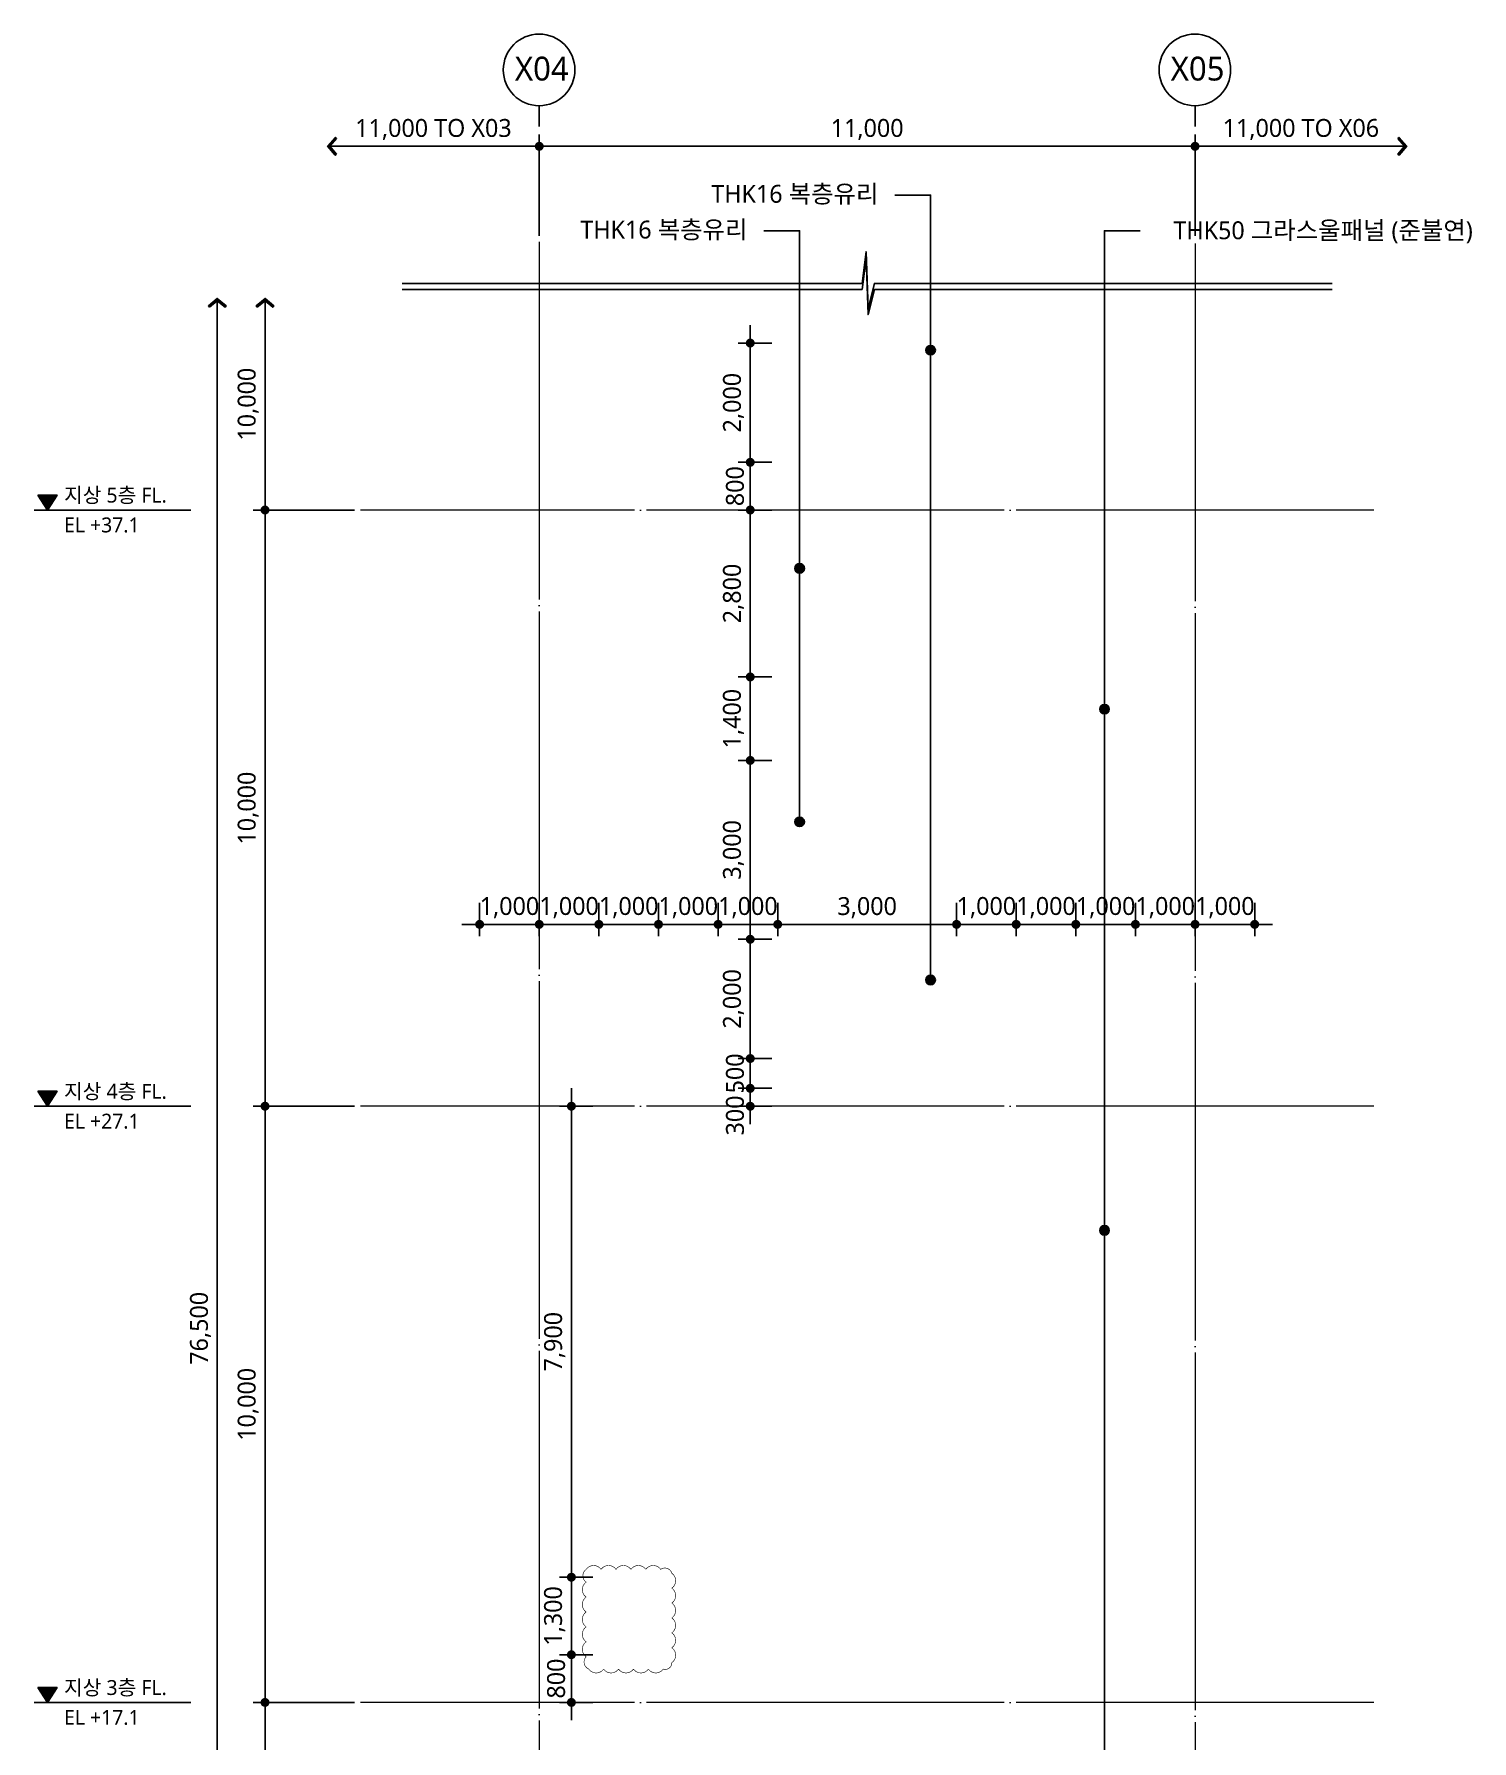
# Model space of a CAD drawing. Header units: millimetres. Extents: x -420989 to -259189, y -1306565 to -1134794.
# Drawn here: x -399923 to -375807, y -1223089 to -1194462 of the extents above; entities that cross this region are included whole.
import ezdxf
from ezdxf.enums import TextEntityAlignment as Align

# ---------------------------------------------------------------- set-up
doc = ezdxf.new("R2010")
doc.units = ezdxf.units.MM
doc.header["$LTSCALE"] = 100
doc.header["$MEASUREMENT"] = 0
doc.linetypes.add('CEN', pattern=[62, 60, -1, 0, -1])
doc.layers.get('0').update_dxf_attribs({"linetype": 'CONTINUOUS'})
for name, color, linetype in [('7-지시선', 7, 'CONTINUOUS'), ('A-DIMS', 7, 'CONTINUOUS'), ('AA-SYMB', 1, 'CONTINUOUS'), ('SYMB', 7, 'CONTINUOUS'), ('TEXT', 4, 'CONTINUOUS')]:
    doc.layers.add(name, color=color, linetype=linetype)
for name, color, linetype, lineweight in [('A-AXIS-BUBL', 7, 'CONTINUOUS', 25), ('A-AXIS-LINE', 1, 'CEN', 15), ('A-MKXS-TEXT1', 3, 'CONTINUOUS', 25), ('A-MKXX-SYMB', 7, 'CONTINUOUS', 25), ('A-XXXX-SYMB', 7, 'CONTINUOUS', 25), ('A-XXXX-TXT2', 3, 'CONTINUOUS', 25), ('REV-202205', 20, 'CONTINUOUS', 25)]:
    doc.layers.add(name, color=color, linetype=linetype, lineweight=lineweight)
doc.styles.add('HY울릉도L', font='')
doc.styles.add('맑은고딕', font='malgun.ttf')
doc.styles.get('HY울릉도L').set_extended_font_data('HYwulM')
doc.dimstyles.new('CDIM', dxfattribs={"dimtxt": 3, "dimasz": 1.5, "dimexe": 2, "dimexo": 1, "dimgap": 1, "dimtad": 1, "dimdec": 0, "dimrnd": 0.5, "dimzin": 0, "dimdsep": 32, "dimlunit": 6, "dimtxsty": 'HY울릉도L', "dimblk1": '_CIDOT', "dimblk2": '_CIDOT', "dimsah": 1, "dimcen": 5.5, "dimclrd": 2, "dimclre": 2, "dimclrt": 7, "dimadec": 0, "dimazin": 0, "dimtfac": 1, "dimtdec": 0, "dimtix": 1, "dimtmove": 2, "dimatfit": 1, "dimldrblk": '_CIDOT', "dimfxl": 1, "dimtolj": 1, "dimtzin": 0, "dimlwd": -1, "dimarcsym": 0})

# ---------------------------------------------------------------- blocks, each defined once
blk = doc.blocks.new('입단면LEVEL1')
at = {"layer": 'SYMB', "linetype": 'ByBlock'}
blk.add_line((0, 0), (26.26, 0), dxfattribs=at)
blk.add_lwpolyline([(0.64, 2.5), (2.24, 0), (3.84, 2.5)], close=True, dxfattribs=at)
blk.add_solid([(0.64, 2.5), (3.84, 2.5), (2.24, 0)], dxfattribs=at)
at = {"layer": 'TEXT', "style": '맑은고딕'}
for tag, p in [('층레벨', (5.03, 1.28)), ('LEVEL', (5.85, -2.99))]:
    blk.add_attdef(tag, p, '', height=2.5, dxfattribs=at)
blk = doc.blocks.new('_CIDOT')
at = {"color": 0, "linetype": 'ByBlock'}
blk.add_line((2, 0), (-1, 0), dxfattribs=at)
at = {"color": 0, "linetype": 'ByBlock', "const_width": 0.5}
blk.add_lwpolyline([(-0.25, 0, 1), (0.25, 0, 1)], format="xyb", close=True, dxfattribs=at)
blk = doc.blocks.new('ARROW2')
blk.add_lwpolyline([(-1, 0.87), (-0.26, 0), (-1, -0.87), (-0.85, -1), (0, 0), (-0.85, 1)], close=True)
for points in [[(-1, 0.87), (-0.85, 1), (-0.26, 0), (0, 0)], [(-0.26, 0), (0, 0), (-1, -0.87), (-0.85, -1)]]:
    blk.add_solid(points)
at = {"layer": 'A-XXXX-SYMB'}
blk.add_line((0, 0), (-1, 0), dxfattribs=at)
blk = doc.blocks.new('*D160')
at = {"layer": 'A-DIMS', "transparency": 16777216}
blk.add_line((-396850, -1233294), (-396850, -1199044), dxfattribs=at)
at = {"layer": 'A-DIMS', "lineweight": -2, "transparency": 16777216}
blk.add_line((-394550, -1233444), (-397050, -1233444), dxfattribs=at)
at = {"layer": 'A-DIMS', "transparency": 16777216, "xscale": 150, "yscale": 150, "zscale": 150}
for name, p, rotation in [('ARROW2', (-396850, -1198894), 90), ('_CIDOT', (-396850, -1233444), 270)]:
    blk.add_blockref(name, p, dxfattribs=dict(at, rotation=rotation))
at = {"layer": 'A-DIMS', "color": 3, "transparency": 16777216, "insert": (-397131, -1216169), "char_height": 300, "attachment_point": 5, "rotation": 90, "style": '맑은고딕'}
blk.add_mtext('\\A1;76,500', dxfattribs=at)
blk = doc.blocks.new('*D161')
at = {"layer": 'A-DIMS', "lineweight": -2, "transparency": 16777216}
for p, q in [((-394550, -1212444), (-396250, -1212444)), ((-394550, -1222444), (-396250, -1222444))]:
    blk.add_line(p, q, dxfattribs=at)
at = {"layer": 'A-DIMS', "transparency": 16777216}
blk.add_line((-396050, -1212594), (-396050, -1222294), dxfattribs=at)
at = {"layer": 'A-DIMS', "transparency": 16777216, "xscale": 150, "yscale": 150, "zscale": 150}
for p, rotation in [((-396050, -1212444), 90), ((-396050, -1222444), 270)]:
    blk.add_blockref('_CIDOT', p, dxfattribs=dict(at, rotation=rotation))
at = {"layer": 'A-DIMS', "color": 3, "transparency": 16777216, "insert": (-396331, -1217444), "char_height": 300, "attachment_point": 5, "rotation": 90, "style": '맑은고딕'}
blk.add_mtext('\\A1;10,000', dxfattribs=at)
blk = doc.blocks.new('*D162')
at = {"layer": 'A-DIMS', "lineweight": -2, "transparency": 16777216}
for p, q in [((-394550, -1202444), (-396250, -1202444)), ((-394550, -1212444), (-396250, -1212444))]:
    blk.add_line(p, q, dxfattribs=at)
at = {"layer": 'A-DIMS', "transparency": 16777216}
blk.add_line((-396050, -1202594), (-396050, -1212294), dxfattribs=at)
at = {"layer": 'A-DIMS', "transparency": 16777216, "xscale": 150, "yscale": 150, "zscale": 150}
for p, rotation in [((-396050, -1202444), 90), ((-396050, -1212444), 270)]:
    blk.add_blockref('_CIDOT', p, dxfattribs=dict(at, rotation=rotation))
at = {"layer": 'A-DIMS', "color": 3, "transparency": 16777216, "insert": (-396331, -1207444), "char_height": 300, "attachment_point": 5, "rotation": 90, "style": '맑은고딕'}
blk.add_mtext('\\A1;10,000', dxfattribs=at)
blk = doc.blocks.new('*D163')
at = {"layer": 'A-DIMS', "transparency": 16777216}
for p, q in [((-387911, -1211494), (-387911, -1211344)), ((-387911, -1212144), (-387911, -1211644)), ((-387911, -1212294), (-387911, -1212444))]:
    blk.add_line(p, q, dxfattribs=at)
at = {"layer": 'A-DIMS', "lineweight": -2, "transparency": 16777216}
for p, q in [((-387550, -1211644), (-388111, -1211644)), ((-387550, -1212144), (-388111, -1212144))]:
    blk.add_line(p, q, dxfattribs=at)
at = {"layer": 'A-DIMS', "transparency": 16777216, "xscale": 150, "yscale": 150, "zscale": 150}
for p, rotation in [((-387911, -1211644), 270), ((-387911, -1212144), 90)]:
    blk.add_blockref('_CIDOT', p, dxfattribs=dict(at, rotation=rotation))
at = {"layer": 'A-DIMS', "color": 3, "transparency": 16777216, "insert": (-388166, -1211894), "char_height": 300, "attachment_point": 5, "rotation": 90, "style": '맑은고딕'}
blk.add_mtext('\\A1;500', dxfattribs=at)
blk = doc.blocks.new('*D164')
at = {"layer": 'A-DIMS', "lineweight": -2, "transparency": 16777216}
for p, q in [((-387550, -1209644), (-388111, -1209644)), ((-387550, -1211644), (-388111, -1211644))]:
    blk.add_line(p, q, dxfattribs=at)
at = {"layer": 'A-DIMS', "transparency": 16777216}
blk.add_line((-387911, -1209794), (-387911, -1211494), dxfattribs=at)
at = {"layer": 'A-DIMS', "transparency": 16777216, "xscale": 150, "yscale": 150, "zscale": 150}
for p, rotation in [((-387911, -1209644), 89.99934910431634), ((-387911, -1211644), 269.9993491043163)]:
    blk.add_blockref('_CIDOT', p, dxfattribs=dict(at, rotation=rotation))
at = {"layer": 'A-DIMS', "color": 3, "transparency": 16777216, "insert": (-388191, -1210644), "char_height": 300, "attachment_point": 5, "rotation": 89.9993, "style": '맑은고딕'}
blk.add_mtext('\\A1;2,000', dxfattribs=at)
blk = doc.blocks.new('*D167')
at = {"layer": 'A-DIMS', "transparency": 16777216}
blk.add_line((-396050, -1202294), (-396050, -1199044), dxfattribs=at)
at = {"layer": 'A-DIMS', "lineweight": -2, "transparency": 16777216}
blk.add_line((-394550, -1202444), (-396250, -1202444), dxfattribs=at)
at = {"layer": 'A-DIMS', "transparency": 16777216, "xscale": 150, "yscale": 150, "zscale": 150}
for name, p, rotation in [('ARROW2', (-396050, -1198894), 90), ('_CIDOT', (-396050, -1202444), 270)]:
    blk.add_blockref(name, p, dxfattribs=dict(at, rotation=rotation))
at = {"layer": 'A-DIMS', "color": 3, "transparency": 16777216, "insert": (-396331, -1200669), "char_height": 300, "attachment_point": 5, "rotation": 90, "style": '맑은고딕'}
blk.add_mtext('\\A1;10,000', dxfattribs=at)
blk = doc.blocks.new('*D168')
at = {"layer": 'A-DIMS', "lineweight": -2, "transparency": 16777216}
for p, q in [((-387550, -1206644), (-388111, -1206644)), ((-387550, -1209644), (-388111, -1209644))]:
    blk.add_line(p, q, dxfattribs=at)
at = {"layer": 'A-DIMS', "transparency": 16777216}
blk.add_line((-387911, -1206794), (-387911, -1209494), dxfattribs=at)
at = {"layer": 'A-DIMS', "transparency": 16777216, "xscale": 150, "yscale": 150, "zscale": 150}
for p, rotation in [((-387911, -1206644), 89.99934910431634), ((-387911, -1209644), 269.9993491043163)]:
    blk.add_blockref('_CIDOT', p, dxfattribs=dict(at, rotation=rotation))
at = {"layer": 'A-DIMS', "color": 3, "transparency": 16777216, "insert": (-388191, -1208144), "char_height": 300, "attachment_point": 5, "rotation": 89.9993, "style": '맑은고딕'}
blk.add_mtext('\\A1;3,000', dxfattribs=at)
blk = doc.blocks.new('*D169')
at = {"layer": 'A-DIMS', "lineweight": -2, "transparency": 16777216}
for p, q in [((-387550, -1205244), (-388111, -1205244)), ((-387550, -1206644), (-388111, -1206644))]:
    blk.add_line(p, q, dxfattribs=at)
at = {"layer": 'A-DIMS', "transparency": 16777216}
blk.add_line((-387911, -1205394), (-387911, -1206494), dxfattribs=at)
at = {"layer": 'A-DIMS', "transparency": 16777216, "xscale": 150, "yscale": 150, "zscale": 150}
for p, rotation in [((-387911, -1205244), 89.99934910431634), ((-387911, -1206644), 269.9993491043163)]:
    blk.add_blockref('_CIDOT', p, dxfattribs=dict(at, rotation=rotation))
at = {"layer": 'A-DIMS', "color": 3, "transparency": 16777216, "insert": (-388192, -1205944), "char_height": 300, "attachment_point": 5, "rotation": 89.9993, "style": '맑은고딕'}
blk.add_mtext('\\A1;1,400', dxfattribs=at)
blk = doc.blocks.new('*D170')
at = {"layer": 'A-DIMS', "lineweight": -2, "transparency": 16777216}
for p, q in [((-387550, -1202444), (-388111, -1202444)), ((-387550, -1205244), (-388111, -1205244))]:
    blk.add_line(p, q, dxfattribs=at)
at = {"layer": 'A-DIMS', "transparency": 16777216}
blk.add_line((-387911, -1205094), (-387911, -1202594), dxfattribs=at)
at = {"layer": 'A-DIMS', "transparency": 16777216, "xscale": 150, "yscale": 150, "zscale": 150}
for p, rotation in [((-387911, -1202444), 90), ((-387911, -1205244), 270)]:
    blk.add_blockref('_CIDOT', p, dxfattribs=dict(at, rotation=rotation))
at = {"layer": 'A-DIMS', "color": 3, "transparency": 16777216, "insert": (-388191, -1203844), "char_height": 300, "attachment_point": 5, "rotation": 90, "style": '맑은고딕'}
blk.add_mtext('\\A1;2,800', dxfattribs=at)
blk = doc.blocks.new('*D171')
at = {"layer": 'A-DIMS', "lineweight": -2, "transparency": 16777216}
for p, q in [((-387550, -1199644), (-388111, -1199644)), ((-387550, -1201644), (-388111, -1201644))]:
    blk.add_line(p, q, dxfattribs=at)
at = {"layer": 'A-DIMS', "transparency": 16777216}
blk.add_line((-387911, -1199794), (-387911, -1201494), dxfattribs=at)
at = {"layer": 'A-DIMS', "transparency": 16777216, "xscale": 150, "yscale": 150, "zscale": 150}
for p, rotation in [((-387911, -1199644), 89.99934910431634), ((-387911, -1201644), 269.9993491043163)]:
    blk.add_blockref('_CIDOT', p, dxfattribs=dict(at, rotation=rotation))
at = {"layer": 'A-DIMS', "color": 3, "transparency": 16777216, "insert": (-388191, -1200644), "char_height": 300, "attachment_point": 5, "rotation": 89.9993, "style": '맑은고딕'}
blk.add_mtext('\\A1;2,000', dxfattribs=at)
blk = doc.blocks.new('*D172')
at = {"layer": 'A-DIMS', "lineweight": -2, "transparency": 16777216}
for p, q in [((-391450, -1197844), (-391450, -1196144)), ((-380450, -1197844), (-380450, -1196144))]:
    blk.add_line(p, q, dxfattribs=at)
at = {"layer": 'A-DIMS', "transparency": 16777216}
blk.add_line((-380600, -1196344), (-391300, -1196344), dxfattribs=at)
at = {"layer": 'A-DIMS', "transparency": 16777216, "xscale": 150, "yscale": 150, "zscale": 150, "rotation": 180}
blk.add_blockref('_CIDOT', (-391450, -1196344), dxfattribs=at)
at = {"layer": 'A-DIMS', "transparency": 16777216, "xscale": 150, "yscale": 150, "zscale": 150}
blk.add_blockref('_CIDOT', (-380450, -1196344), dxfattribs=at)
at = {"layer": 'A-DIMS', "color": 3, "transparency": 16777216, "insert": (-385950, -1196063), "char_height": 300, "attachment_point": 5, "style": '맑은고딕'}
blk.add_mtext('\\A1;11,000', dxfattribs=at)
blk = doc.blocks.new('*D173')
at = {"layer": 'A-DIMS', "lineweight": -2, "transparency": 16777216}
for p, q in [((-384450, -1209034), (-384450, -1209594)), ((-383450, -1209034), (-383450, -1209594))]:
    blk.add_line(p, q, dxfattribs=at)
at = {"layer": 'A-DIMS', "transparency": 16777216}
for p, q in [((-384600, -1209394), (-384750, -1209394)), ((-383450, -1209394), (-384450, -1209394)), ((-383300, -1209394), (-383150, -1209394))]:
    blk.add_line(p, q, dxfattribs=at)
at = {"layer": 'A-DIMS', "transparency": 16777216, "xscale": 150, "yscale": 150, "zscale": 150}
blk.add_blockref('_CIDOT', (-384450, -1209394), dxfattribs=at)
at = {"layer": 'A-DIMS', "transparency": 16777216, "xscale": 150, "yscale": 150, "zscale": 150, "rotation": 180}
blk.add_blockref('_CIDOT', (-383450, -1209394), dxfattribs=at)
at = {"layer": 'A-DIMS', "color": 3, "transparency": 16777216, "insert": (-383950, -1209113), "char_height": 300, "attachment_point": 5, "style": '맑은고딕'}
blk.add_mtext('\\A1;1,000', dxfattribs=at)
blk = doc.blocks.new('*D174')
at = {"layer": 'A-DIMS', "lineweight": -2, "transparency": 16777216}
for p, q in [((-387450, -1209034), (-387450, -1209594)), ((-384450, -1209034), (-384450, -1209594))]:
    blk.add_line(p, q, dxfattribs=at)
at = {"layer": 'A-DIMS', "transparency": 16777216}
blk.add_line((-387300, -1209394), (-384600, -1209394), dxfattribs=at)
at = {"layer": 'A-DIMS', "transparency": 16777216, "xscale": 150, "yscale": 150, "zscale": 150, "rotation": 180}
blk.add_blockref('_CIDOT', (-387450, -1209394), dxfattribs=at)
at = {"layer": 'A-DIMS', "transparency": 16777216, "xscale": 150, "yscale": 150, "zscale": 150}
blk.add_blockref('_CIDOT', (-384450, -1209394), dxfattribs=at)
at = {"layer": 'A-DIMS', "color": 3, "transparency": 16777216, "insert": (-385950, -1209114), "char_height": 300, "attachment_point": 5, "style": '맑은고딕'}
blk.add_mtext('\\A1;3,000', dxfattribs=at)
blk = doc.blocks.new('*D175')
at = {"layer": 'A-DIMS', "lineweight": -2, "transparency": 16777216}
for p, q in [((-383450, -1209034), (-383450, -1209594)), ((-382450, -1209034), (-382450, -1209594))]:
    blk.add_line(p, q, dxfattribs=at)
at = {"layer": 'A-DIMS', "transparency": 16777216}
for p, q in [((-383600, -1209394), (-383750, -1209394)), ((-382450, -1209394), (-383450, -1209394)), ((-382300, -1209394), (-382150, -1209394))]:
    blk.add_line(p, q, dxfattribs=at)
at = {"layer": 'A-DIMS', "transparency": 16777216, "xscale": 150, "yscale": 150, "zscale": 150}
blk.add_blockref('_CIDOT', (-383450, -1209394), dxfattribs=at)
at = {"layer": 'A-DIMS', "transparency": 16777216, "xscale": 150, "yscale": 150, "zscale": 150, "rotation": 180}
blk.add_blockref('_CIDOT', (-382450, -1209394), dxfattribs=at)
at = {"layer": 'A-DIMS', "color": 3, "transparency": 16777216, "insert": (-382950, -1209113), "char_height": 300, "attachment_point": 5, "style": '맑은고딕'}
blk.add_mtext('\\A1;1,000', dxfattribs=at)
blk = doc.blocks.new('*D176')
at = {"layer": 'A-DIMS', "lineweight": -2, "transparency": 16777216}
for p, q in [((-382450, -1209034), (-382450, -1209594)), ((-381450, -1209034), (-381450, -1209594))]:
    blk.add_line(p, q, dxfattribs=at)
at = {"layer": 'A-DIMS', "transparency": 16777216}
for p, q in [((-382600, -1209394), (-382750, -1209394)), ((-381450, -1209394), (-382450, -1209394)), ((-381300, -1209394), (-381150, -1209394))]:
    blk.add_line(p, q, dxfattribs=at)
at = {"layer": 'A-DIMS', "transparency": 16777216, "xscale": 150, "yscale": 150, "zscale": 150}
blk.add_blockref('_CIDOT', (-382450, -1209394), dxfattribs=at)
at = {"layer": 'A-DIMS', "transparency": 16777216, "xscale": 150, "yscale": 150, "zscale": 150, "rotation": 180}
blk.add_blockref('_CIDOT', (-381450, -1209394), dxfattribs=at)
at = {"layer": 'A-DIMS', "color": 3, "transparency": 16777216, "insert": (-381950, -1209113), "char_height": 300, "attachment_point": 5, "style": '맑은고딕'}
blk.add_mtext('\\A1;1,000', dxfattribs=at)
blk = doc.blocks.new('*D177')
at = {"layer": 'A-DIMS', "lineweight": -2, "transparency": 16777216}
for p, q in [((-381450, -1209034), (-381450, -1209594)), ((-380450, -1209034), (-380450, -1209594))]:
    blk.add_line(p, q, dxfattribs=at)
at = {"layer": 'A-DIMS', "transparency": 16777216}
for p, q in [((-381600, -1209394), (-381750, -1209394)), ((-380450, -1209394), (-381450, -1209394)), ((-380300, -1209394), (-380150, -1209394))]:
    blk.add_line(p, q, dxfattribs=at)
at = {"layer": 'A-DIMS', "transparency": 16777216, "xscale": 150, "yscale": 150, "zscale": 150}
blk.add_blockref('_CIDOT', (-381450, -1209394), dxfattribs=at)
at = {"layer": 'A-DIMS', "transparency": 16777216, "xscale": 150, "yscale": 150, "zscale": 150, "rotation": 180}
blk.add_blockref('_CIDOT', (-380450, -1209394), dxfattribs=at)
at = {"layer": 'A-DIMS', "color": 3, "transparency": 16777216, "insert": (-380950, -1209113), "char_height": 300, "attachment_point": 5, "style": '맑은고딕'}
blk.add_mtext('\\A1;1,000', dxfattribs=at)
blk = doc.blocks.new('*D178')
at = {"layer": 'A-DIMS', "lineweight": -2, "transparency": 16777216}
for p, q in [((-391450, -1209034), (-391450, -1209594)), ((-390450, -1209034), (-390450, -1209594))]:
    blk.add_line(p, q, dxfattribs=at)
at = {"layer": 'A-DIMS', "transparency": 16777216}
for p, q in [((-391600, -1209394), (-391750, -1209394)), ((-390450, -1209394), (-391450, -1209394)), ((-390300, -1209394), (-390150, -1209394))]:
    blk.add_line(p, q, dxfattribs=at)
at = {"layer": 'A-DIMS', "transparency": 16777216, "xscale": 150, "yscale": 150, "zscale": 150}
blk.add_blockref('_CIDOT', (-391450, -1209394), dxfattribs=at)
at = {"layer": 'A-DIMS', "transparency": 16777216, "xscale": 150, "yscale": 150, "zscale": 150, "rotation": 180}
blk.add_blockref('_CIDOT', (-390450, -1209394), dxfattribs=at)
at = {"layer": 'A-DIMS', "color": 3, "transparency": 16777216, "insert": (-390950, -1209113), "char_height": 300, "attachment_point": 5, "style": '맑은고딕'}
blk.add_mtext('\\A1;1,000', dxfattribs=at)
blk = doc.blocks.new('*D179')
at = {"layer": 'A-DIMS', "lineweight": -2, "transparency": 16777216}
for p, q in [((-390450, -1209034), (-390450, -1209594)), ((-389450, -1209034), (-389450, -1209594))]:
    blk.add_line(p, q, dxfattribs=at)
at = {"layer": 'A-DIMS', "transparency": 16777216}
for p, q in [((-390600, -1209394), (-390750, -1209394)), ((-389450, -1209394), (-390450, -1209394)), ((-389300, -1209394), (-389150, -1209394))]:
    blk.add_line(p, q, dxfattribs=at)
at = {"layer": 'A-DIMS', "transparency": 16777216, "xscale": 150, "yscale": 150, "zscale": 150}
blk.add_blockref('_CIDOT', (-390450, -1209394), dxfattribs=at)
at = {"layer": 'A-DIMS', "transparency": 16777216, "xscale": 150, "yscale": 150, "zscale": 150, "rotation": 180}
blk.add_blockref('_CIDOT', (-389450, -1209394), dxfattribs=at)
at = {"layer": 'A-DIMS', "color": 3, "transparency": 16777216, "insert": (-389950, -1209113), "char_height": 300, "attachment_point": 5, "style": '맑은고딕'}
blk.add_mtext('\\A1;1,000', dxfattribs=at)
blk = doc.blocks.new('*D180')
at = {"layer": 'A-DIMS', "lineweight": -2, "transparency": 16777216}
for p, q in [((-389450, -1209034), (-389450, -1209594)), ((-388450, -1209034), (-388450, -1209594))]:
    blk.add_line(p, q, dxfattribs=at)
at = {"layer": 'A-DIMS', "transparency": 16777216}
for p, q in [((-389600, -1209394), (-389750, -1209394)), ((-388450, -1209394), (-389450, -1209394)), ((-388300, -1209394), (-388150, -1209394))]:
    blk.add_line(p, q, dxfattribs=at)
at = {"layer": 'A-DIMS', "transparency": 16777216, "xscale": 150, "yscale": 150, "zscale": 150}
blk.add_blockref('_CIDOT', (-389450, -1209394), dxfattribs=at)
at = {"layer": 'A-DIMS', "transparency": 16777216, "xscale": 150, "yscale": 150, "zscale": 150, "rotation": 180}
blk.add_blockref('_CIDOT', (-388450, -1209394), dxfattribs=at)
at = {"layer": 'A-DIMS', "color": 3, "transparency": 16777216, "insert": (-388950, -1209113), "char_height": 300, "attachment_point": 5, "style": '맑은고딕'}
blk.add_mtext('\\A1;1,000', dxfattribs=at)
blk = doc.blocks.new('*D197')
at = {"layer": 'A-DIMS', "transparency": 16777216}
for p, q in [((-387911, -1211994), (-387911, -1211844)), ((-387911, -1212144), (-387911, -1212444)), ((-387911, -1212594), (-387911, -1212744))]:
    blk.add_line(p, q, dxfattribs=at)
at = {"layer": 'A-DIMS', "lineweight": -2, "transparency": 16777216}
for p, q in [((-387550, -1212144), (-388111, -1212144)), ((-387550, -1212444), (-388111, -1212444))]:
    blk.add_line(p, q, dxfattribs=at)
at = {"layer": 'A-DIMS', "transparency": 16777216, "xscale": 150, "yscale": 150, "zscale": 150}
for p, rotation in [((-387911, -1212144), 270), ((-387911, -1212444), 90)]:
    blk.add_blockref('_CIDOT', p, dxfattribs=dict(at, rotation=rotation))
at = {"layer": 'A-DIMS', "color": 3, "transparency": 16777216, "insert": (-388166, -1212599), "char_height": 300, "attachment_point": 5, "rotation": 90, "style": '맑은고딕'}
blk.add_mtext('\\A1;300', dxfattribs=at)
blk = doc.blocks.new('*D198')
at = {"layer": 'A-DIMS', "lineweight": -2, "transparency": 16777216}
for p, q in [((-392450, -1209034), (-392450, -1209594)), ((-391450, -1209034), (-391450, -1209594))]:
    blk.add_line(p, q, dxfattribs=at)
at = {"layer": 'A-DIMS', "transparency": 16777216}
for p, q in [((-392600, -1209394), (-392750, -1209394)), ((-391450, -1209394), (-392450, -1209394)), ((-391300, -1209394), (-391150, -1209394))]:
    blk.add_line(p, q, dxfattribs=at)
at = {"layer": 'A-DIMS', "transparency": 16777216, "xscale": 150, "yscale": 150, "zscale": 150}
blk.add_blockref('_CIDOT', (-392450, -1209394), dxfattribs=at)
at = {"layer": 'A-DIMS', "transparency": 16777216, "xscale": 150, "yscale": 150, "zscale": 150, "rotation": 180}
blk.add_blockref('_CIDOT', (-391450, -1209394), dxfattribs=at)
at = {"layer": 'A-DIMS', "color": 3, "transparency": 16777216, "insert": (-391950, -1209113), "char_height": 300, "attachment_point": 5, "style": '맑은고딕'}
blk.add_mtext('\\A1;1,000', dxfattribs=at)
blk = doc.blocks.new('*D199')
at = {"layer": 'A-DIMS', "lineweight": -2, "transparency": 16777216}
for p, q in [((-380450, -1209034), (-380450, -1209594)), ((-379450, -1209034), (-379450, -1209594))]:
    blk.add_line(p, q, dxfattribs=at)
at = {"layer": 'A-DIMS', "transparency": 16777216}
for p, q in [((-380600, -1209394), (-380750, -1209394)), ((-379450, -1209394), (-380450, -1209394)), ((-379300, -1209394), (-379150, -1209394))]:
    blk.add_line(p, q, dxfattribs=at)
at = {"layer": 'A-DIMS', "transparency": 16777216, "xscale": 150, "yscale": 150, "zscale": 150}
blk.add_blockref('_CIDOT', (-380450, -1209394), dxfattribs=at)
at = {"layer": 'A-DIMS', "transparency": 16777216, "xscale": 150, "yscale": 150, "zscale": 150, "rotation": 180}
blk.add_blockref('_CIDOT', (-379450, -1209394), dxfattribs=at)
at = {"layer": 'A-DIMS', "color": 3, "transparency": 16777216, "insert": (-379950, -1209113), "char_height": 300, "attachment_point": 5, "style": '맑은고딕'}
blk.add_mtext('\\A1;1,000', dxfattribs=at)
blk = doc.blocks.new('*D223')
at = {"layer": 'A-DIMS', "lineweight": -2, "transparency": 16777216}
blk.add_line((-380450, -1197844), (-380450, -1196144), dxfattribs=at)
at = {"layer": 'A-DIMS', "transparency": 16777216}
blk.add_line((-380300, -1196344), (-377050, -1196344), dxfattribs=at)
at = {"layer": 'A-DIMS', "transparency": 16777216, "xscale": 150, "yscale": 150, "zscale": 150, "rotation": 180}
blk.add_blockref('_CIDOT', (-380450, -1196344), dxfattribs=at)
at = {"layer": 'A-DIMS', "transparency": 16777216, "xscale": 150, "yscale": 150, "zscale": 150}
blk.add_blockref('ARROW2', (-376900, -1196344), dxfattribs=at)
at = {"layer": 'A-DIMS', "color": 3, "transparency": 16777216, "insert": (-378675, -1196063), "char_height": 300, "attachment_point": 5, "style": '맑은고딕'}
blk.add_mtext('\\A1;11,000 TO X06', dxfattribs=at)
blk = doc.blocks.new('*D224')
at = {"layer": 'A-DIMS', "lineweight": -2, "transparency": 16777216}
blk.add_line((-391450, -1197844), (-391450, -1196144), dxfattribs=at)
at = {"layer": 'A-DIMS', "transparency": 16777216}
blk.add_line((-391600, -1196344), (-394850, -1196344), dxfattribs=at)
at = {"layer": 'A-DIMS', "transparency": 16777216, "xscale": 150, "yscale": 150, "zscale": 150, "rotation": 180}
blk.add_blockref('ARROW2', (-395000, -1196344), dxfattribs=at)
at = {"layer": 'A-DIMS', "transparency": 16777216, "xscale": 150, "yscale": 150, "zscale": 150}
blk.add_blockref('_CIDOT', (-391450, -1196344), dxfattribs=at)
at = {"layer": 'A-DIMS', "color": 3, "transparency": 16777216, "insert": (-393225, -1196063), "char_height": 300, "attachment_point": 5, "style": '맑은고딕'}
blk.add_mtext('\\A1;11,000 TO X03', dxfattribs=at)
blk = doc.blocks.new('*D225')
at = {"layer": 'A-DIMS', "transparency": 16777216}
for p, q in [((-387911, -1201494), (-387911, -1201344)), ((-387911, -1201644), (-387911, -1202444)), ((-387911, -1202594), (-387911, -1202744))]:
    blk.add_line(p, q, dxfattribs=at)
at = {"layer": 'A-DIMS', "lineweight": -2, "transparency": 16777216}
for p, q in [((-387550, -1201644), (-388111, -1201644)), ((-387550, -1202444), (-388111, -1202444))]:
    blk.add_line(p, q, dxfattribs=at)
at = {"layer": 'A-DIMS', "transparency": 16777216, "xscale": 150, "yscale": 150, "zscale": 150}
for p, rotation in [((-387911, -1201644), 269.9993491043163), ((-387911, -1202444), 89.99934910431634)]:
    blk.add_blockref('_CIDOT', p, dxfattribs=dict(at, rotation=rotation))
at = {"layer": 'A-DIMS', "color": 3, "transparency": 16777216, "insert": (-388166, -1202044), "char_height": 300, "attachment_point": 5, "rotation": 89.9993, "style": '맑은고딕'}
blk.add_mtext('\\A1;800', dxfattribs=at)
blk = doc.blocks.new('*D289')
at = {"layer": 'A-DIMS', "lineweight": -2, "transparency": 16777216}
for p, q in [((-394550, -1222444), (-396250, -1222444)), ((-394550, -1228194), (-396250, -1228194))]:
    blk.add_line(p, q, dxfattribs=at)
at = {"layer": 'A-DIMS', "transparency": 16777216}
blk.add_line((-396050, -1228044), (-396050, -1222594), dxfattribs=at)
at = {"layer": 'A-DIMS', "transparency": 16777216, "xscale": 150, "yscale": 150, "zscale": 150}
for p, rotation in [((-396050, -1222444), 90), ((-396050, -1228194), 270)]:
    blk.add_blockref('_CIDOT', p, dxfattribs=dict(at, rotation=rotation))
at = {"layer": 'A-DIMS', "color": 3, "transparency": 16777216, "insert": (-396331, -1225319), "char_height": 300, "attachment_point": 5, "rotation": 90, "style": '맑은고딕'}
blk.add_mtext('\\A1;5,750', dxfattribs=at)
blk = doc.blocks.new('*D291')
at = {"layer": 'A-DIMS', "lineweight": -2, "transparency": 16777216}
for p, q in [((-388450, -1209034), (-388450, -1209594)), ((-387450, -1209034), (-387450, -1209594))]:
    blk.add_line(p, q, dxfattribs=at)
at = {"layer": 'A-DIMS', "transparency": 16777216}
for p, q in [((-388600, -1209394), (-388750, -1209394)), ((-387450, -1209394), (-388450, -1209394)), ((-387300, -1209394), (-387150, -1209394))]:
    blk.add_line(p, q, dxfattribs=at)
at = {"layer": 'A-DIMS', "transparency": 16777216, "xscale": 150, "yscale": 150, "zscale": 150}
blk.add_blockref('_CIDOT', (-388450, -1209394), dxfattribs=at)
at = {"layer": 'A-DIMS', "transparency": 16777216, "xscale": 150, "yscale": 150, "zscale": 150, "rotation": 180}
blk.add_blockref('_CIDOT', (-387450, -1209394), dxfattribs=at)
at = {"layer": 'A-DIMS', "color": 3, "transparency": 16777216, "insert": (-387950, -1209113), "char_height": 300, "attachment_point": 5, "style": '맑은고딕'}
blk.add_mtext('\\A1;1,000', dxfattribs=at)
blk = doc.blocks.new('*D292')
at = {"layer": 'A-DIMS', "transparency": 16777216}
for p, q in [((-390911, -1221494), (-390911, -1221344)), ((-390911, -1221644), (-390911, -1222444)), ((-390911, -1222594), (-390911, -1222744))]:
    blk.add_line(p, q, dxfattribs=at)
at = {"layer": 'A-DIMS', "lineweight": -2, "transparency": 16777216}
for p, q in [((-390550, -1221644), (-391111, -1221644)), ((-390550, -1222444), (-391111, -1222444))]:
    blk.add_line(p, q, dxfattribs=at)
at = {"layer": 'A-DIMS', "transparency": 16777216, "xscale": 150, "yscale": 150, "zscale": 150}
for p, rotation in [((-390911, -1221644), 270), ((-390911, -1222444), 90)]:
    blk.add_blockref('_CIDOT', p, dxfattribs=dict(at, rotation=rotation))
at = {"layer": 'A-DIMS', "color": 3, "transparency": 16777216, "insert": (-391166, -1222044), "char_height": 300, "attachment_point": 5, "rotation": 90, "style": '맑은고딕'}
blk.add_mtext('\\A1;800', dxfattribs=at)
blk = doc.blocks.new('*D293')
at = {"layer": 'A-DIMS', "lineweight": -2, "transparency": 16777216}
for p, q in [((-390550, -1220344), (-391111, -1220344)), ((-390550, -1221644), (-391111, -1221644))]:
    blk.add_line(p, q, dxfattribs=at)
at = {"layer": 'A-DIMS', "transparency": 16777216}
blk.add_line((-390911, -1220494), (-390911, -1221494), dxfattribs=at)
at = {"layer": 'A-DIMS', "transparency": 16777216, "xscale": 150, "yscale": 150, "zscale": 150}
for p, rotation in [((-390911, -1220344), 90), ((-390911, -1221644), 270)]:
    blk.add_blockref('_CIDOT', p, dxfattribs=dict(at, rotation=rotation))
at = {"layer": 'A-DIMS', "color": 3, "transparency": 16777216, "insert": (-391192, -1220994), "char_height": 300, "attachment_point": 5, "rotation": 90, "style": '맑은고딕'}
blk.add_mtext('\\A1;1,300', dxfattribs=at)
blk = doc.blocks.new('*D294')
at = {"layer": 'A-DIMS', "lineweight": -2, "transparency": 16777216}
for p, q in [((-390550, -1212444), (-391111, -1212444)), ((-390550, -1220344), (-391111, -1220344))]:
    blk.add_line(p, q, dxfattribs=at)
at = {"layer": 'A-DIMS', "transparency": 16777216}
blk.add_line((-390911, -1212594), (-390911, -1220194), dxfattribs=at)
at = {"layer": 'A-DIMS', "transparency": 16777216, "xscale": 150, "yscale": 150, "zscale": 150}
for p, rotation in [((-390911, -1212444), 90), ((-390911, -1220344), 270)]:
    blk.add_blockref('_CIDOT', p, dxfattribs=dict(at, rotation=rotation))
at = {"layer": 'A-DIMS', "color": 3, "transparency": 16777216, "insert": (-391191, -1216394), "char_height": 300, "attachment_point": 5, "rotation": 90, "style": '맑은고딕'}
blk.add_mtext('\\A1;7,900', dxfattribs=at)

msp = doc.modelspace()

# ---------------------------------------------------------------- hatches: boundary and pattern name
at = {"layer": 'A-MKXX-SYMB'}
h = msp.add_hatch(color=256, dxfattribs=at)
edge = h.paths.add_edge_path()
edge.add_arc((-384886.1, -1199763.6), 80, 0, 360)
h = msp.add_hatch(color=256, dxfattribs=at)
edge = h.paths.add_edge_path()
edge.add_arc((-387082.8, -1203422.6), 80, 0, 360)
h = msp.add_hatch(color=256, dxfattribs=at)
edge = h.paths.add_edge_path()
edge.add_arc((-381969.3, -1205784.6), 80, 0, 360)
h = msp.add_hatch(color=256, dxfattribs=at)
edge = h.paths.add_edge_path()
edge.add_arc((-387082.8, -1207673.4), 80, 0, 360)
h = msp.add_hatch(color=256, dxfattribs=at)
edge = h.paths.add_edge_path()
edge.add_arc((-384886.1, -1210326.6), 80, 0, 360)
h = msp.add_hatch(color=256, dxfattribs=at)
edge = h.paths.add_edge_path()
edge.add_arc((-381969.3, -1214526.1), 80, 0, 360)

# ---------------------------------------------------------------- linework, layer by layer
at = {"layer": '7-지시선'}
for points in [[(-384886.1, -1210383.5), (-384886.1, -1197160.8), (-385486.1, -1197160.8)], [(-387082.8, -1207673.4), (-387082.8, -1197760.8), (-387682.8, -1197760.8)], [(-381969.3, -1226810.8), (-381969.3, -1197760.8), (-381369.3, -1197760.8)]]:
    msp.add_lwpolyline(points, dxfattribs=at)
at = {"layer": 'A-AXIS-BUBL', "ltscale": 0.2}
for p, q in [((-391450.3, -1196012.4), (-391450.3, -1195662.4)), ((-380450.3, -1196012.4), (-380450.3, -1195662.4))]:
    msp.add_line(p, q, dxfattribs=at)
for centre in [(-391452.9, -1195062.4), (-380452.9, -1195062.4)]:
    msp.add_circle(centre, 600, dxfattribs=at)
at = {"layer": 'A-AXIS-LINE'}
for p, q in [((-391450.3, -1197944.2), (-391450.3, -1236044.2)), ((-380450.3, -1197975.7), (-380450.3, -1236044.2)), ((-377450.3, -1202444.2), (-394450.3, -1202444.2)), ((-377450.3, -1212444.2), (-394450.3, -1212444.2)), ((-377450.3, -1222444.2), (-394450.3, -1222444.2))]:
    msp.add_line(p, q, dxfattribs=at)
at = {"layer": 'A-MKXX-SYMB'}
for centre in [(-384886.1, -1199763.6), (-387082.8, -1203422.6), (-381969.3, -1205784.6), (-387082.8, -1207673.4), (-384886.1, -1210326.6), (-381969.3, -1214526.1)]:
    msp.add_circle(centre, 80, dxfattribs=at)
at = {"layer": 'AA-SYMB'}
for points in [[(-393750.3, -1198644.2), (-386036.5, -1198644.2), (-385969.1, -1198111.8), (-385935.5, -1199065.5), (-385828.9, -1198644.2), (-378150.3, -1198644.2)], [(-393750.3, -1198744.2), (-386036.5, -1198744.2), (-385969.1, -1198211.8), (-385935.5, -1199165.5), (-385828.9, -1198744.2), (-378150.3, -1198744.2)]]:
    msp.add_lwpolyline(points, dxfattribs=at)
at = {"layer": 'REV-202205', "const_width": 10}
msp.add_lwpolyline([(-390662.9, -1220212.7, -0.5205671), (-390412.9, -1220212.7, -0.5205671), (-390162.9, -1220212.7, -0.5205671), (-389912.9, -1220212.7, -0.5205671), (-389662.9, -1220212.7, -0.5205671), (-389412.9, -1220212.7, -0.5205671), (-389227.2, -1220277, -0.5205671), (-389227.2, -1220527, -0.5205671), (-389227.2, -1220777, -0.5205671), (-389227.2, -1221027, -0.5205671), (-389227.2, -1221277, -0.5205671), (-389227.2, -1221527, -0.5205671), (-389227.2, -1221777, -0.5205671), (-389370, -1221884.2, -0.5205671), (-389620, -1221884.2, -0.5205671), (-389870, -1221884.2, -0.5205671), (-390120, -1221884.2, -0.5205671), (-390370, -1221884.2, -0.5205671), (-390620, -1221884.2, -0.5205671), (-390662.9, -1221677.1, -0.5205671), (-390662.9, -1221427.1, -0.5205671), (-390662.9, -1221177.1, -0.5205671), (-390662.9, -1220927.1, -0.5205671), (-390662.9, -1220677.1, -0.5205671), (-390662.9, -1220427.1, -0.5205671)], format="xyb", close=True, dxfattribs=at)

# ---------------------------------------------------------------- block references
at = {"layer": 'TEXT'}
ref = msp.add_blockref('입단면LEVEL1', (-399922.7, -1202444.2), dxfattribs=dict(at, xscale=100, yscale=100, zscale=100))
ref.add_attrib('층레벨', ' 지상 5층 FL.', (-399506, -1202319.2, 0), dxfattribs={"height": 250, "style": '맑은고딕'})
ref.add_attrib('LEVEL', ' EL +37.1', (-399506, -1202819.2, 0), dxfattribs={"height": 250, "style": '맑은고딕'})
ref = msp.add_blockref('입단면LEVEL1', (-399922.7, -1212444.2), dxfattribs=dict(at, xscale=100, yscale=100, zscale=100))
ref.add_attrib('층레벨', ' 지상 4층 FL.', (-399506, -1212319.2, 0), dxfattribs={"height": 250, "style": '맑은고딕'})
ref.add_attrib('LEVEL', ' EL +27.1', (-399506, -1212819.2, 0), dxfattribs={"height": 250, "style": '맑은고딕'})
ref = msp.add_blockref('입단면LEVEL1', (-399922.7, -1222444.2), dxfattribs=dict(at, xscale=100, yscale=100, zscale=100))
ref.add_attrib('층레벨', ' 지상 3층 FL.', (-399506, -1222319.2, 0), dxfattribs={"height": 250, "style": '맑은고딕'})
ref.add_attrib('LEVEL', ' EL +17.1', (-399506, -1222819.2, 0), dxfattribs={"height": 250, "style": '맑은고딕'})

# ---------------------------------------------------------------- texts
at = {"layer": 'A-MKXS-TEXT1', "style": '맑은고딕'}
for s, p in [('THK16 복층유리', (-385761, -1197140.9)), ('THK16 복층유리', (-387957.7, -1197740.9)), ('THK50 그라스울패널 (준불연)', (-375791.3, -1197752.4))]:
    msp.add_text(s, height=300, dxfattribs=at).set_placement(p, align=Align.MIDDLE_RIGHT)
at = {"layer": 'A-XXXX-TXT2', "ltscale": 0.2, "style": '맑은고딕'}
for s, p in [('X04', (-391407.6, -1195040.3)), ('X05', (-380407.6, -1195040.3))]:
    msp.add_text(s, height=400, dxfattribs=at).set_placement(p, align=Align.MIDDLE)

# ---------------------------------------------------------------- dimensions: what is measured, and where the dimension line sits
at = {"layer": 'A-DIMS'}
for base, p1, p2, angle, text, picture, middle in [((-395000.3, -1196344.2), (-391450.3, -1197944.2), (-395000.3, -1197944.2), 180, '11,000 TO X03', '*D224', (-393225.3, -1196063.3)), ((-396850.3, -1198894.2), (-394450.3, -1233444.2), (-394450.3, -1198894.2), 90, '76,500', '*D160', (-397130.5, -1216169.2)), ((-396050.3, -1198894.2), (-394450.3, -1202444.2), (-394450.3, -1198894.2), 90, '10,000', '*D167', (-396331.3, -1200669.2))]:
    dim = msp.add_linear_dim(base=base, p1=p1, p2=p2, angle=angle, text=text, dimstyle='CDIM', override={"dimscale": 100, "dimtxsty": '맑은고딕', "dimblk2": 'ARROW2', "dimse2": 1, "dimclrd": 256, "dimclre": 256, "dimclrt": 3}, dxfattribs=at)
    dim.commit()
    dim.dimension.update_dxf_attribs({"geometry": picture, "text_midpoint": middle})
dim = msp.add_linear_dim(base=(-376900.3, -1196344.2), p1=(-380450.3, -1197944.2), p2=(-376900.3, -1197944.2), text='11,000 TO X06', dimstyle='CDIM', override={"dimscale": 100, "dimtxsty": '맑은고딕', "dimblk2": 'ARROW2', "dimse2": 1, "dimclrd": 256, "dimclre": 256, "dimclrt": 3}, dxfattribs=at)
dim.commit()
dim.dimension.update_dxf_attribs({"geometry": '*D223', "text_midpoint": (-378675.3, -1196063.3)})
for base, p1, p2, angle, picture, middle in [((-391450.3, -1196344.2), (-380450.3, -1197944.2), (-391450.3, -1197944.2), 180, '*D172', (-385950.3, -1196063.3)), ((-387910.9, -1201644.2), (-387450.3, -1199644.2), (-387450.3, -1201644.2), 269.99935, '*D171', (-388191, -1200644.2)), ((-387910.9, -1202444.2), (-387450.3, -1201644.2), (-387450.3, -1202444.2), 269.99935, '*D225', (-388165.9, -1202044.2)), ((-396050.3, -1212444.2), (-394450.3, -1202444.2), (-394450.3, -1212444.2), 270, '*D162', (-396331.3, -1207444.2)), ((-387910.9, -1202444.2), (-387450.3, -1205244.2), (-387450.3, -1202444.2), 90, '*D170', (-388191.1, -1203844.2)), ((-387910.9, -1206644.2), (-387450.3, -1205244.3), (-387450.3, -1206644.2), 269.99935, '*D169', (-388191.9, -1205944.2)), ((-387910.9, -1209644.2), (-387450.3, -1206644.2), (-387450.3, -1209644.2), 269.99935, '*D168', (-388191, -1208144.2)), ((-392450.3, -1209394.2), (-391450.3, -1208933.7), (-392450.3, -1208933.7), 180, '*D198', (-391950.3, -1209113.3)), ((-391450.3, -1209394.2), (-390450.3, -1208933.7), (-391450.3, -1208933.7), 180, '*D178', (-390950.3, -1209113.3)), ((-390450.3, -1209394.2), (-389450.3, -1208933.7), (-390450.3, -1208933.7), 180, '*D179', (-389950.3, -1209113.3)), ((-389450.3, -1209394.2), (-388450.3, -1208933.7), (-389450.3, -1208933.7), 180, '*D180', (-388950.3, -1209113.3)), ((-388450.3, -1209394.2), (-387450.3, -1208933.7), (-388450.3, -1208933.7), 180, '*D291', (-387950.3, -1209113.3)), ((-384450.3, -1209394.2), (-383450.3, -1208933.7), (-384450.3, -1208933.7), 180, '*D173', (-383950.3, -1209113.3)), ((-383450.3, -1209394.2), (-382450.3, -1208933.7), (-383450.3, -1208933.7), 180, '*D175', (-382950.3, -1209113.3)), ((-382450.3, -1209394.2), (-381450.3, -1208933.7), (-382450.3, -1208933.7), 180, '*D176', (-381950.3, -1209113.3)), ((-381450.3, -1209394.2), (-380450.3, -1208933.7), (-381450.3, -1208933.7), 180, '*D177', (-380950.3, -1209113.3)), ((-380450.3, -1209394.2), (-379450.3, -1208933.7), (-380450.3, -1208933.7), 180, '*D199', (-379950.3, -1209113.3)), ((-387910.9, -1211644.2), (-387450.3, -1209644.2), (-387450.3, -1211644.2), 269.99935, '*D164', (-388191, -1210644.2)), ((-387910.9, -1211644.2), (-387450.3, -1212144.2), (-387450.3, -1211644.2), 90, '*D163', (-388165.9, -1211894.2)), ((-396050.3, -1222444.2), (-394450.3, -1212444.2), (-394450.3, -1222444.2), 270, '*D161', (-396331.3, -1217444.2)), ((-390910.9, -1220344.2), (-390450.3, -1212444.2), (-390450.3, -1220344.2), 270, '*D294', (-391191.1, -1216394.2)), ((-390910.9, -1221644.2), (-390450.3, -1220344.2), (-390450.3, -1221644.2), 270, '*D293', (-391191.9, -1220994.2)), ((-390910.9, -1222444.2), (-390450.3, -1221644.2), (-390450.3, -1222444.2), 270, '*D292', (-391165.9, -1222044.2)), ((-396050.3, -1222444.2), (-394450.3, -1228194.2), (-394450.3, -1222444.2), 90, '*D289', (-396330.5, -1225319.2))]:
    dim = msp.add_linear_dim(base=base, p1=p1, p2=p2, angle=angle, dimstyle='CDIM', override={"dimscale": 100, "dimtxsty": '맑은고딕', "dimclrd": 256, "dimclre": 256, "dimclrt": 3}, dxfattribs=at)
    dim.commit()
    dim.dimension.update_dxf_attribs({"geometry": picture, "text_midpoint": middle})
dim = msp.add_linear_dim(base=(-384450.3, -1209394.2), p1=(-387450.3, -1208933.7), p2=(-384450.3, -1208933.7), dimstyle='CDIM', override={"dimscale": 100, "dimtxsty": '맑은고딕', "dimclrd": 256, "dimclre": 256, "dimclrt": 3}, dxfattribs=at)
dim.commit()
dim.dimension.update_dxf_attribs({"geometry": '*D174', "text_midpoint": (-385950.3, -1209114.1)})
dim = msp.add_linear_dim(base=(-387910.9, -1212444.2), p1=(-387450.3, -1212144.2), p2=(-387450.3, -1212444.2), angle=270, dimstyle='CDIM', override={"dimscale": 100, "dimtxsty": '맑은고딕', "dimclrd": 256, "dimclre": 256, "dimclrt": 3}, dxfattribs=at)
dim.commit()
dim.dimension.update_dxf_attribs({"geometry": '*D197', "text_midpoint": (-388165.9, -1212598.9), "dimtype": 160})

doc.saveas('drawing.dxf')
